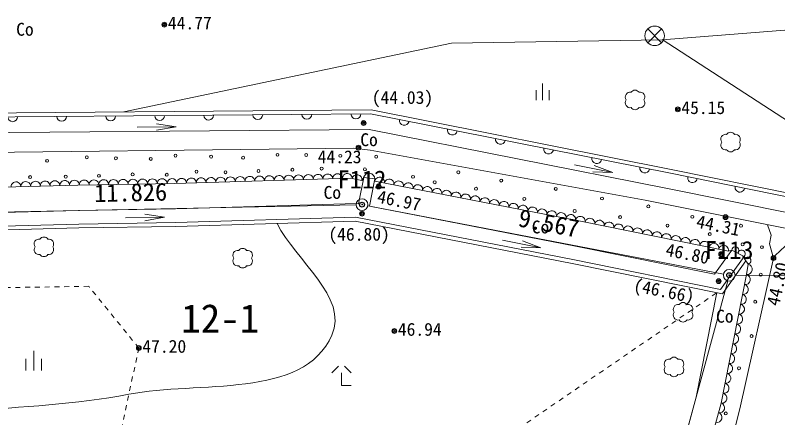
# Model space of a CAD drawing. Units: millimetres, scale not verified. Extents: x -29071210 to -28860960, y -117775216 to -117329466.
# Drawn here: x -29005729 to -28986217, y -117610891 to -117600587 of the extents above; entities that cross this region are included whole.
import ezdxf
from ezdxf.enums import TextEntityAlignment as Align

# ---------------------------------------------------------------- set-up
doc = ezdxf.new("R2010")
doc.units = ezdxf.units.MM
doc.header["$LTSCALE"] = 250
doc.header["$PDMODE"] = 32
doc.header["$PDSIZE"] = 125
doc.linetypes.add('USER8', pattern=[1, 0.5, -0.5])
for name, color, linetype, lineweight in [('S-SUV', 7, 'Continuous', 13), ('S-SUV-HTXT', 7, 'Continuous', 13), ('S-SUV-LWCN', 7, 'Continuous', 13), ('S-SUV-ROW', 7, 'Continuous', 15), ('S-SUV-SRVR', 3, 'Continuous', 13)]:
    doc.layers.add(name, color=color, linetype=linetype, lineweight=lineweight)
doc.layers.add('S-SUV-BMK', color=7, linetype='Continuous')
doc.styles.add('ＭＳ ゴシック', font='')
doc.styles.get('ＭＳ ゴシック').set_extended_font_data('MS Gothic')

# ---------------------------------------------------------------- blocks, each defined once
blk = doc.blocks.new('植樹')
at = {"color": 7, "linetype": 'Continuous', "lineweight": 13}
for centre, radius, start, end in [((-0.5, 0.3), 0.5, 79.16209, 216.8699), ((0, 0.5), 0.499, 35.63102, 144.36898), ((0.5, 0.3), 0.5, 323.1301, 100.83791), ((-0.5, -0.3), 0.5, 143.1301, 280.83791), ((0.5, -0.3), 0.5, 259.16209, 36.8699), ((0, -0.5), 0.499, 215.63102, 324.36898)]:
    blk.add_arc(centre, radius, start, end, dxfattribs=at)
blk = doc.blocks.new('ﾌﾟﾛｯﾄﾏｰｸ-03_1')
at = {"color": 3, "linetype": 'Continuous', "lineweight": 25}
blk.add_circle((0, 0), 0.5, dxfattribs=at)
at = {"color": 3}
blk.add_point((0, 0), dxfattribs=at)
blk = doc.blocks.new('open_arrow')
at = {"color": 0, "linetype": 'Continuous', "lineweight": -2}
blk.add_lwpolyline([(7.5, 1.25), (0, 0), (7.5, -1.25)], dxfattribs=at)
blk = doc.blocks.new('荒地')
at = {"color": 7, "linetype": 'Continuous', "lineweight": 13}
for p, q in [((0, -1.25), (0, 1.25)), ((-1, 0.25), (-1, -1.25)), ((1, 0.25), (1, -1.25))]:
    blk.add_line(p, q, dxfattribs=at)
blk = doc.blocks.new('竹林')
at = {"color": 7, "linetype": 'Continuous', "lineweight": 13}
for p, q in [((-1, 0.3), (-0.3, 1)), ((0.3, 1), (1, 0.3)), ((0, 0.3), (0, -1)), ((0, -1), (1, -1))]:
    blk.add_line(p, q, dxfattribs=at)
blk = doc.blocks.new('ﾌﾟﾛｯﾄﾏｰｸ-03')
at = {"color": 7, "linetype": 'Continuous', "lineweight": 15}
blk.add_circle((0, 0), 0.5, dxfattribs=at)
at = {"color": 7}
blk.add_point((0, 0), dxfattribs=at)
blk = doc.blocks.new('ﾌﾟﾛｯﾄﾏｰｸ-C1')
at = {"color": 7, "linetype": 'Continuous', "lineweight": 20}
for p, q in [((-0.3536, 0.3536), (0.3536, -0.3536)), ((-0.3536, -0.3536), (0.3536, 0.3536))]:
    blk.add_line(p, q, dxfattribs=at)
blk.add_circle((0, 0), 0.5, dxfattribs=at)

msp = doc.modelspace()

# ---------------------------------------------------------------- linework, layer by layer
at = {"layer": 'S-SUV'}
for p, q in [((-28983983, -117604579), (-28989173, -117601211)), ((-29002610.9, -117603452.7), (-29001611, -117603444.4)), ((-28991418.8, -117604417.6), (-28990438.6, -117604615.6)), ((-28985367, -117605358), (-28989004.5, -117604623.1)), ((-28985347.2, -117605260), (-28988984.8, -117604525)), ((-28983983, -117604579), (-28986284, -117606738)), ((-28996813, -117604742), (-28996944.5, -117605416.4)), ((-28996529, -117604772), (-28996665.3, -117605470.9)), ((-28985446.2, -117605750.1), (-28989082.3, -117605015.5)), ((-28996944.5, -117605416.4), (-28996994.4, -117605406.7)), ((-28985525.3, -117606141.5), (-28989606, -117605317)), ((-29002911, -117605770.8), (-29001911.1, -117605754.7)), ((-28986388, -117606215), (-28986479.5, -117605948.7)), ((-28993259, -117606346.4), (-28992277.4, -117606537.7)), ((-28987396, -117606598), (-28987835.4, -117607215.7)), ((-28987077, -117606759), (-28987678.3, -117607604.3)), ((-28987034.2, -117606871.3), (-28987634.4, -117607715.2))]:
    msp.add_line(p, q, dxfattribs=at)
for points in [[(-29026165.3, -117552522.2), (-29027445.3, -117568247.3), (-29028795.9, -117584720.5), (-29017024.6, -117595916.3), (-29008934.1, -117603612.7), (-28996672, -117603510.4), (-28989082.3, -117605015.5)], [(-29025769.2, -117552586.7), (-29027046.7, -117568279.9), (-29028381.6, -117584562.5), (-29016748.9, -117595626.5), (-29008775.6, -117603211.3), (-28996634.4, -117603110.1), (-28989004.5, -117604623.1)], [(-29025670.2, -117552602.8), (-29026947, -117568288), (-29028278, -117584523), (-29016680, -117595554), (-29008736, -117603111), (-28996625, -117603010), (-28988984.8, -117604525)], [(-29002954.2, -117603062.8), (-28994563, -117601304), (-28989173, -117601217), (-28981066, -117600579), (-28965030, -117599254), (-28952749.1, -117598320.7)], [(-28989606, -117605317), (-28996649, -117604037), (-28997061, -117603992), (-29008648, -117604122)], [(-28989341.5, -117616635.6), (-28987668, -117610516), (-28987019, -117607227), (-28986975, -117606956), (-28987068, -117606823), (-28987077, -117606759), (-28987396, -117606598), (-28987481, -117606624), (-28991263, -117605862), (-28996530, -117604835), (-28996529, -117604772), (-28996813, -117604742), (-28996861, -117604815), (-28997151, -117604761), (-29001646, -117604893), (-29004127, -117604933), (-29008580, -117605056), (-29008615, -117604981), (-29008889, -117604952), (-29008932, -117604998)], [(-28996994.4, -117605406.7), (-29001631.2, -117605542.8), (-29004112.8, -117605582.9), (-29008624.3, -117605707.5)], [(-28987835.4, -117607215.7), (-28991389.4, -117606499.6), (-28996665.3, -117605470.9)], [(-28997023.1, -117605757.7), (-29001623.3, -117605892.8), (-29004105.1, -117605932.8), (-29008648.1, -117606058.3)], [(-28987678.3, -117607604.3), (-28991457.4, -117606842.9), (-28997023.1, -117605757.7)], [(-28997031.3, -117605858), (-29001621, -117605992.7), (-29004102.9, -117606032.8), (-29008654.9, -117606158.5)], [(-28987634.4, -117607715.2), (-28991476.9, -117606941), (-28997031.3, -117605858)], [(-28988957, -117616388), (-28988068, -117614124), (-28987187, -117610664), (-28986325, -117606803), (-28986424, -117606441), (-28986388, -117606215)], [(-28989968.5, -117616464.2), (-28988301.2, -117610367.2), (-28987772.4, -117607687.4)]]:
    msp.add_lwpolyline(points, dxfattribs=at)
at = {"layer": 'S-SUV', "linetype": 'USER8'}
for points in [[(-29002567, -117609106), (-29003849, -117607526), (-29007332, -117607582), (-29007797.3, -117610338.3)], [(-29002567, -117609106), (-29003117, -117611665), (-28996705, -117613939), (-28993877, -117611868), (-28987772.4, -117607687.4)]]:
    msp.add_lwpolyline(points, dxfattribs=at)
at = {"layer": 'S-SUV'}
for centre in [(-29003896.2, -117604223.9), (-29003152, -117604249.7), (-29002262.5, -117604265.7), (-29001627.3, -117604181.3), (-29000717.9, -117604207.1), (-28999897.6, -117604233.7), (-28999017.4, -117604160), (-28998283.8, -117604164.5), (-28997410.3, -117604185.8), (-28996492.8, -117604207.9), (-29004915, -117604313.6), (-29002724.5, -117604660.6), (-29001852.4, -117604670.5), (-29001090.7, -117604590.6), (-29000349, -117604607.4), (-28999503.5, -117604574.6), (-28998635.3, -117604542.6), (-28997888.3, -117604511.5), (-28996781.8, -117604532), (-28994390.3, -117604606.5), (-29005350.3, -117604729.9), (-29004435.6, -117604718.4), (-29003588.7, -117604697.1), (-28995551.4, -117604723.7), (-28994996.1, -117604863), (-28993291.7, -117604820.4), (-28993938.3, -117605028.6), (-28991898.3, -117605033.9), (-28992702.6, -117605289.6), (-28990713.8, -117605278.5), (-28991413.6, -117605598.5), (-28989528.1, -117605481.3), (-28990252.5, -117605752.9), (-28988402.2, -117605747.2), (-28989038.1, -117605971.3), (-28987158, -117605976.6), (-28987956.9, -117606189.7), (-28987115.4, -117606450.7), (-28986623.3, -117606524.8), (-28986652, -117607228.3), (-28986793.7, -117607920.3), (-28986886.3, -117608799.5), (-28987209.2, -117609624.7), (-28987546.8, -117610780.9)]:
    msp.add_circle(centre, 37.5, dxfattribs=at)
for centre, radius, start, end in [((-29005797.3, -117603186), 125.5, 180.70379, 0.25182), ((-29004542.4, -117603175.5), 125.5, 180.70379, 0.25182), ((-29003287.5, -117603165.1), 125.5, 180.70379, 0.25182), ((-29002032.6, -117603154.6), 125.5, 180.70379, 0.25182), ((-29000777.7, -117603144.1), 125.5, 180.70379, 0.25182), ((-28999522.8, -117603133.7), 125.5, 180.70379, 0.25182), ((-28998267.9, -117603123.2), 125.5, 180.70379, 0.25182), ((-28997013, -117603112.7), 125.5, 180.70379, 0.25182), ((-28995774.7, -117603280.1), 125.5, 169.00983, 348.55786), ((-28994543.7, -117603524.2), 125.5, 169.00983, 348.55786), ((-28993312.8, -117603768.3), 125.5, 169.00983, 348.55786), ((-28992081.8, -117604012.4), 125.5, 169.00983, 348.55786), ((-28990850.8, -117604256.5), 125.5, 169.00983, 348.55786), ((-28997230.6, -117604762.5), 124.5, 356.84821, 182.0779), ((-28996673, -117604776), 144.1, 1.57147, 166.36852), ((-28989619.8, -117604500.6), 125.5, 169.00983, 348.55786), ((-29004963.2, -117604955.9), 124.8, 1.47456, 181.68987), ((-29004713.8, -117604949), 124.8, 1.47456, 181.68987), ((-29004464.3, -117604942.1), 124.8, 1.47456, 181.68987), ((-29004214.9, -117604935.2), 124.8, 1.27953, 181.69037), ((-29003965.4, -117604930.2), 124.8, 0.81602, 181.03133), ((-29003715.9, -117604926.1), 124.8, 0.81602, 181.03133), ((-29003466.4, -117604922.1), 124.8, 0.81602, 181.03133), ((-29003216.9, -117604918.1), 124.8, 0.81602, 181.03133), ((-29002967.4, -117604914.1), 124.8, 0.81602, 181.03133), ((-29002717.9, -117604910), 124.8, 0.81602, 181.03133), ((-29002468.4, -117604906), 124.8, 0.81602, 181.03133), ((-29002218.9, -117604902), 124.8, 0.81602, 181.03133), ((-29001969.4, -117604898), 124.8, 0.81602, 181.03133), ((-29001719.9, -117604894), 124.8, 1.12328, 181.03309), ((-29001470.5, -117604887.6), 124.8, 1.57441, 181.78972), ((-29001221.1, -117604880.3), 124.8, 1.57441, 181.78972), ((-29000971.6, -117604873), 124.8, 1.57441, 181.78972), ((-29000722.2, -117604865.6), 124.8, 1.57441, 181.78972), ((-29000472.8, -117604858.3), 124.8, 1.57441, 181.78972), ((-29000223.4, -117604851), 124.8, 1.57441, 181.78972), ((-28999973.9, -117604843.7), 124.8, 1.57441, 181.78972), ((-28999724.5, -117604836.3), 124.8, 1.57441, 181.78972), ((-28999475.1, -117604829), 124.8, 1.57441, 181.78972), ((-28999225.7, -117604821.7), 124.8, 1.57441, 181.78972), ((-28998976.2, -117604814.4), 124.8, 1.57441, 181.78972), ((-28998726.8, -117604807), 124.8, 1.57441, 181.78972), ((-28998477.4, -117604799.7), 124.8, 1.57441, 181.78972), ((-28998228, -117604792.4), 124.8, 1.57441, 181.78972), ((-28997978.6, -117604785.1), 124.8, 1.57441, 181.78972), ((-28997729.1, -117604777.7), 124.8, 1.57441, 181.78972), ((-28997479.7, -117604770.4), 124.8, 1.57441, 181.78972), ((-28996983.6, -117604791.9), 124.8, 349.55959, 169.55959), ((-28996407.6, -117604858.5), 124.7, 348.80639, 169.12655), ((-28996162.9, -117604906.2), 124.7, 348.80639, 169.12655), ((-28995918.2, -117604953.9), 124.7, 348.80639, 169.12655), ((-28988398.5, -117604746.8), 123.7, 167.97796, 349.17751), ((-29005711.5, -117604976.5), 124.8, 1.47456, 181.68987), ((-29005462.1, -117604969.6), 124.8, 1.47456, 181.68987), ((-29005212.6, -117604962.8), 124.8, 1.47456, 181.68987), ((-28995673.5, -117605001.7), 124.7, 348.80639, 169.12655), ((-28995428.8, -117605049.4), 124.7, 348.80639, 169.12655), ((-28995184.1, -117605097.1), 124.7, 348.80639, 169.12655), ((-28994939.4, -117605144.8), 124.7, 348.80639, 169.12655), ((-28987186, -117604991.8), 123.7, 167.97796, 349.17751), ((-28994694.7, -117605192.5), 124.7, 348.80639, 169.12655), ((-28994450, -117605240.2), 124.7, 348.80639, 169.12655), ((-28994205.3, -117605287.9), 124.7, 348.80639, 169.12655), ((-28993960.6, -117605335.6), 124.7, 348.80639, 169.12655), ((-28993715.9, -117605383.4), 124.7, 348.80639, 169.12655), ((-28993471.3, -117605431.1), 124.7, 348.80639, 169.12655), ((-28993226.6, -117605478.8), 124.7, 348.80639, 169.12655), ((-28992981.9, -117605526.5), 124.7, 348.80639, 169.12655), ((-28992737.2, -117605574.2), 124.7, 348.80639, 169.12655), ((-28992492.5, -117605621.9), 124.7, 348.80639, 169.12655), ((-28992247.8, -117605669.6), 124.7, 348.80639, 169.12655), ((-28992003.1, -117605717.3), 124.7, 348.80639, 169.12655), ((-28991758.4, -117605765), 124.7, 348.80639, 169.12655), ((-28991513.7, -117605812.8), 124.7, 348.80639, 169.12655), ((-28991269, -117605860.5), 124.7, 348.46668, 169.12608), ((-28991024.6, -117605909.7), 124.7, 348.44844, 168.76859), ((-28990780.2, -117605958.9), 124.7, 348.44844, 168.76859), ((-28990535.8, -117606008.2), 124.7, 348.44844, 168.76859), ((-28990291.4, -117606057.4), 124.7, 348.44844, 168.76859), ((-28990047, -117606106.6), 124.7, 348.44844, 168.76859), ((-28989802.6, -117606155.9), 124.7, 348.44844, 168.76859), ((-28989558.3, -117606205.1), 124.7, 348.44844, 168.76859), ((-28989313.9, -117606254.4), 124.7, 348.44844, 168.76859), ((-28989069.5, -117606303.6), 124.7, 348.44844, 168.76859), ((-28988825.1, -117606352.8), 124.7, 348.44844, 168.76859), ((-28988580.7, -117606402.1), 124.7, 348.44844, 168.76859), ((-28988336.3, -117606451.3), 124.7, 348.44844, 168.76859), ((-28988091.9, -117606500.6), 124.7, 348.44844, 168.76859), ((-28987847.5, -117606549.8), 124.7, 348.44844, 168.76859), ((-28987603.1, -117606599), 124.7, 348.44844, 168.76859), ((-28987302.5, -117606611), 94.4, 314.32299, 172.11665), ((-28987143, -117606691.5), 94.4, 314.32299, 172.11665), ((-28986991.9, -117606868.8), 88.8, 280.9431, 148.9831), ((-28987009.7, -117607089.4), 137.9, 266.13678, 75.4189), ((-28987047.9, -117607352.7), 129, 260.61501, 77.06008), ((-28987097.8, -117607605.7), 129, 260.61501, 77.06008), ((-28987147.7, -117607858.7), 129, 260.61501, 77.06008), ((-28987197.7, -117608111.7), 129, 260.61501, 77.06008), ((-28987247.6, -117608364.7), 129, 260.61501, 77.06008), ((-28987297.5, -117608617.7), 129, 260.61501, 77.06008), ((-28987347.4, -117608870.7), 129, 260.61501, 77.06008), ((-28987397.3, -117609123.7), 129, 260.61501, 77.06008), ((-28987447.3, -117609376.7), 129, 260.61501, 77.06008), ((-28987497.2, -117609629.7), 129, 260.61501, 77.06008), ((-28987547.1, -117609882.7), 129, 260.61501, 77.06008), ((-28987597, -117610135.7), 129, 260.61501, 77.06008), ((-28987647, -117610388.7), 129, 260.61501, 77.06008), ((-28987703.7, -117610638.1), 127.3, 255.72099, 73.68979), ((-28987770.9, -117610883.6), 127.3, 255.72099, 73.68979)]:
    msp.add_arc(centre, radius, start, end, dxfattribs=at)
at = {"layer": 'S-SUV-LWCN'}
msp.add_open_spline([(-29006930.8, -117610739.6), (-29005561.1, -117610590.2), (-29004173.2, -117610559.8), (-29002821.8, -117610291.3), (-29001052.2, -117609939.8), (-28998354.6, -117610427.5), (-28997625.5, -117608777.2), (-28997196.4, -117607806.1), (-28998559.1, -117606870.1), (-28999025.9, -117605916.5)], degree=3, knots=[0, 0, 0, 0, 1, 1, 1, 2, 2, 2, 3, 3, 3, 3], dxfattribs=at)
at = {"layer": 'S-SUV-ROW'}
for p, q in [((-29008529, -117605680.9), (-28997005.3, -117605439.1)), ((-28996708, -117605464.3), (-28987605.8, -117607213.5)), ((-28987308.5, -117607242.3), (-28977299.6, -117607272.8)), ((-28987497.8, -117607386.5), (-28990405.3, -117618085.6))]:
    msp.add_line(p, q, dxfattribs=at)

# ---------------------------------------------------------------- block references
at = {"layer": 'S-SUV'}
for name, p, xscale, yscale in [('荒地', (-28992233.1, -117602547.5), 169.9728, 169.9728), ('植樹', (-28989868, -117602755), 250, 250), ('植樹', (-28987425, -117603834), 250, 250), ('植樹', (-29004996, -117606515), 250, 250), ('植樹', (-28999910, -117606805), 250, 250), ('植樹', (-28988640.1, -117608190.2), 250, 250), ('荒地', (-29005255.6, -117609429.1), 200, 200), ('植樹', (-28988871.9, -117609589.9), 250, 250), ('竹林', (-28997379.3, -117609818.3), 250, 250)]:
    msp.add_blockref(name, p, dxfattribs=dict(at, xscale=xscale, yscale=yscale))
at = {"layer": 'S-SUV', "xscale": 66.7, "yscale": 66.7}
for p, rotation in [((-29001611, -117603444.4), 180.5), ((-28990438.6, -117604615.6), 168.6), ((-29001911.1, -117605754.7), 180.9), ((-28992277.4, -117606537.7), 169)]:
    msp.add_blockref('open_arrow', p, dxfattribs=dict(at, rotation=rotation))
at = {"layer": 'S-SUV-BMK', "xscale": 300, "yscale": 300}
for p in [(-28996855.3, -117605436), (-28987458.5, -117607241.8)]:
    msp.add_blockref('ﾌﾟﾛｯﾄﾏｰｸ-03', p, dxfattribs=at)
at = {"layer": 'S-SUV-SRVR'}
for name, p, xscale, yscale in [('ﾌﾟﾛｯﾄﾏｰｸ-03_1', (-29001913, -117600827), 75, 75), ('ﾌﾟﾛｯﾄﾏｰｸ-C1', (-28989367, -117601113), 500, 500), ('ﾌﾟﾛｯﾄﾏｰｸ-03_1', (-28988774.8, -117602994.7), 75, 75), ('ﾌﾟﾛｯﾄﾏｰｸ-03_1', (-28996814.3, -117603347.4), 75, 75), ('ﾌﾟﾛｯﾄﾏｰｸ-03_1', (-28996944.7, -117603976.8), 75, 75), ('ﾌﾟﾛｯﾄﾏｰｸ-03_1', (-28996430.6, -117604972.3), 75, 75), ('ﾌﾟﾛｯﾄﾏｰｸ-03_1', (-28996854.5, -117605666.1), 75, 75), ('ﾌﾟﾛｯﾄﾏｰｸ-03_1', (-28987555.1, -117605756.3), 75, 75), ('ﾌﾟﾛｯﾄﾏｰｸ-03_1', (-28987665, -117606702), 75, 75), ('ﾌﾟﾛｯﾄﾏｰｸ-03_1', (-28986326.4, -117606803.6), 75, 75), ('ﾌﾟﾛｯﾄﾏｰｸ-03_1', (-28987728.4, -117607393.7), 75, 75), ('ﾌﾟﾛｯﾄﾏｰｸ-03_1', (-28996029, -117608671), 75, 75), ('ﾌﾟﾛｯﾄﾏｰｸ-03_1', (-29002567, -117609106), 75, 75)]:
    msp.add_blockref(name, p, dxfattribs=dict(at, xscale=xscale, yscale=yscale))

# ---------------------------------------------------------------- texts
at = {"layer": 'S-SUV-BMK', "style": 'ＭＳ ゴシック'}
for s, p in [('F112', (-28997480.3, -117604561)), ('F113', (-28988083.5, -117606366.8))]:
    msp.add_text(s, height=458.2, dxfattribs=at).set_placement(p, align=Align.TOP_LEFT)
at = {"layer": 'S-SUV-HTXT', "style": 'ＭＳ ゴシック'}
msp.add_text('Co', height=329.9, dxfattribs=at).set_placement((-29005705.3, -117601210.3), align=Align.BOTTOM_LEFT)
for p in [(-28996675.6, -117603773.1), (-28997615.1, -117605123.2), (-28992288, -117606007.6), (-28987571.3, -117608292.2)]:
    msp.add_text('Co', height=329.9, dxfattribs=at).set_placement(p, align=Align.MIDDLE_CENTER)
for s, rotation, p in [('11.826', 1.202, (-29002776.3, -117605122.6)), ('9.567', 349.122, (-28992074.3, -117605909.2))]:
    msp.add_text(s, height=458.2, rotation=rotation, dxfattribs=at).set_placement(p, align=Align.MIDDLE_CENTER)
msp.add_text('12-1', height=733.1, dxfattribs=at).set_placement((-28999486.9, -117608934.6), align=Align.BOTTOM_RIGHT)
at = {"layer": 'S-SUV-SRVR', "style": 'ＭＳ ゴシック'}
for s, p in [('44.77', (-29001822.1, -117601047.2)), ('45.15', (-28988683.9, -117603214.8)), ('44.23', (-28997989.9, -117604474.6)), ('46.94', (-28995938.1, -117608891.2)), ('47.20', (-29002476.1, -117609326.2))]:
    msp.add_text(s, height=329.9, dxfattribs=at).set_placement(p, align=Align.BOTTOM_LEFT)
for s, p in [('(44.03)', (-28995820.1, -117602955.3)), ('(46.80)', (-28996930.1, -117606456.5))]:
    msp.add_text(s, height=329.9, dxfattribs=at).set_placement(p, align=Align.BOTTOM_CENTER)
for s, rotation, p in [('46.97', 348.609, (-28996506.5, -117605476.8)), ('44.31', 348.578, (-28988341.2, -117606114.8)), ('46.80', 348.609, (-28989125.6, -117606836.8)), ('44.80', 77.415, (-28986086.7, -117608071.3))]:
    msp.add_text(s, height=329.9, rotation=rotation, dxfattribs=at).set_placement(p, align=Align.BOTTOM_LEFT)
msp.add_text('(46.66)', height=329.9, rotation=348.609, dxfattribs=at).set_placement((-28989178.6, -117607902.3), align=Align.BOTTOM_CENTER)

doc.saveas('drawing.dxf')
